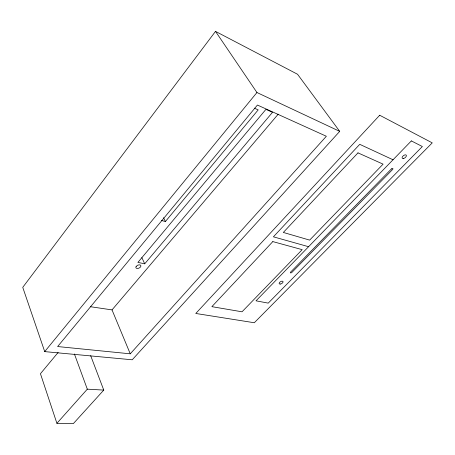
<?xml version="1.0" encoding="UTF-8"?>
<svg xmlns="http://www.w3.org/2000/svg" width="455" height="455" viewBox="0 0 455 455"><rect width="100%" height="100%" fill="white"/><g stroke="black" fill="none" stroke-linecap="round" stroke-linejoin="round"><path stroke-width="0.68" d="M215.505 31.378L22.75 287.355L44.715 351.613L132.229 359.791L339.714 131.376L297.553 74.262L215.505 31.378L256.944 92.519L339.714 131.376M44.715 351.613L256.944 92.519M161.332 220.447L165.421 221.522L258.19 109.882L254.299 108.148M58.149 352.437L40.444 373.709L56.903 423.315L73.34 423.622L103.763 390.094L90.67 355.668M144.718 263.82L272.5 112.34L265.936 109.371L137.905 262.404L144.718 263.82L141.841 257.604M90.409 306.71L112.021 309.9L278.21 114.177M56.903 423.315L87.314 389.167L103.763 390.094M130.255 353.819L326.36 136.261L257.428 105.048L57.631 346.545L130.255 353.819L112.021 309.9M136.21 266.351L137.78 265.168L139.094 264.85A2.673 1.575 -24.1 0 1 140.515 266.937L140.094 267.375A2.673 1.575 -24.1 0 1 136.767 268.37A2.673 1.575 -24.1 0 1 136.216 266.351M308.615 246.718L273.409 236.822L359.746 144.326L393.063 159.785M163.51 217.718L165.421 221.522M74.404 353.962L87.314 389.167M379.697 115.234L195.775 313.467L254.299 322.743L432.25 142.87L379.697 115.234M272.818 241.599L211.871 306.664L242.026 311.8L302.2 249.658L272.818 241.599M357.994 152.869L283.323 232.448L309.645 240.115L383.087 164.147L357.994 152.869M411.348 140.913L256.017 300.823L268.228 303.127L422.365 146.533L411.348 140.913M391.34 169.004L290.62 272.079A1.029 0.523 -30.6 0 0 290.608 272.903A1.029 0.523 -30.6 0 0 291.917 272.386L392.551 169.55A1.149 0.603 -36.9 0 0 392.728 168.475A1.149 0.603 -36.9 0 0 391.34 169.004M280.252 284.056A2.178 1.103 -30 0 0 283.067 281.753A2.178 1.103 -30 0 0 280.001 282.043A2.178 1.103 -30 0 0 280.252 284.056M403.625 158.465A2.502 1.314 -37.7 0 0 406.332 155.343A2.502 1.314 -37.7 0 0 402.794 156.264A2.502 1.314 -37.7 0 0 403.625 158.465"/></g></svg>
